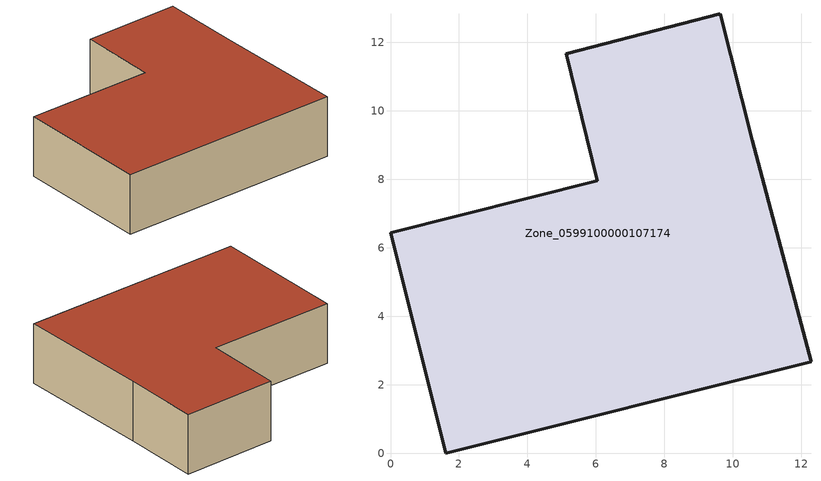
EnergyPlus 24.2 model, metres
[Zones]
Zone_0599100000107174
 floor ground (C_G): 12.28,2.68 1.61,0 0,6.45 6.04,7.96 5.13,11.67 9.63,12.84 10.56,9.15 z0
 wall outside (C_F): 10.56,9.15 9.63,12.84 5.13,11.67 6.04,7.96 0,6.45 1.61,0 12.28,2.68 10.56,9.15 z0:2.95
 roof outside (C_R): 1.61,0 12.28,2.68 10.56,9.15 9.63,12.84 5.13,11.67 6.04,7.96 0,6.45 z2.95
[BUILDING]
Pand.0599100000107174: North Axis=0; Terrain=City; Loads Convergence Tolerance Value=0.04; Temperature Convergence Tolerance Value=0.4; Solar Distribution=FullExterior; Maximum Number of Warmup Days=25; Minimum Number of Warmup Days=1
[Site:Location]
Rotterdam.The.Hague.AP_ZH_NLD Design_Conditions: Latitude=51.96; Longitude=4.45; Time Zone=1; Elevation=-4.5
[SITE:GROUNDTEMPERATURE:BUILDINGSURFACE]
18, 18, 18, 18, 18, 18, 18, 18, 18, 18, 18, 18
[MATERIAL] Thermal Absorptance=0.9; Solar Absorptance=0.7; Visible Absorptance=0.7
Name | Roughness | Thickness | Conductivity | Density | Specific Heat
G.TC.1975-1991 | MediumSmooth | 0.15 | 0.288461 | 540 | 1210
F.TC.1975-1991 | Rough | 0.3 | 0.230769 | 1920 | 840
R.TC.1975-1991 | MediumRough | 0.2 | 0.153846 | 1500 | 1000
[CONSTRUCTION]
C_G: G.TC.1975-1991
C_F: F.TC.1975-1991
C_R: R.TC.1975-1991
[ZONE]
Zone_0599100000107174: Type=1; Multiplier=1; Ceiling Height=Autocalculate; Volume=Autocalculate; Floor Area=autocalculate; Part of Total Floor Area=Yes
[ZONEINFILTRATION:DESIGNFLOWRATE]
Infil_Zone_0599100000107174: Zone or ZoneList or Space or SpaceList=Zone_0599100000107174; Schedule=AlwaysOn; Design Flow Rate Calculation Method=Flow/Area; Flow Rate per Floor Area=0.003; Constant Term Coefficient=1; Temperature Term Coefficient=0; Velocity Term Coefficient=0; Velocity Squared Term Coefficient=0
[HVACTEMPLATE:ZONE:IDEALLOADSAIRSYSTEM]
Zone_0599100000107174: Maximum Heating Supply Air Temperature=50; Minimum Cooling Supply Air Temperature=13; Maximum Heating Supply Air Humidity Ratio=0.0156; Minimum Cooling Supply Air Humidity Ratio=0.0077; Heating Limit=NoLimit; Cooling Limit=NoLimit; Dehumidification Control Type=ConstantSensibleHeatRatio; Cooling Sensible Heat Ratio=0.7; Dehumidification Setpoint=60; Humidification Control Type=None; Humidification Setpoint=30; Outdoor Air Method=None; Outdoor Air Flow Rate per Person=0.00944; Outdoor Air Flow Rate per Zone Floor Area=0; Outdoor Air Flow Rate per Zone=0; Demand Controlled Ventilation Type=None; Outdoor Air Economizer Type=NoEconomizer; Heat Recovery Type=None; Sensible Heat Recovery Effectiveness=0.7; Latent Heat Recovery Effectiveness=0.65
[ZONECONTROL:THERMOSTAT]
ThermostatControl_Zone_0599100000107174: Zone or ZoneList=Zone_0599100000107174; Control Type Schedule=DualSetpointControlType; Control 1=Thermostat_Zone_0599100000107174; Temperature Difference Between Cutout And Setpoint=0
[THERMOSTATSETPOINT:DUALSETPOINT]
Thermostat_Zone_0599100000107174: Heating Setpoint Temperature Schedule=HeatingSetpoint_Zone_0599100000107174; Cooling Setpoint Temperature Schedule=CoolingSetpoint_Zone_0599100000107174
[SCHEDULE:COMPACT]
HeatingSetpoint_Zone_0599100000107174: Through: 12/31, For: AllDays, Until: 24:00, 21
CoolingSetpoint_Zone_0599100000107174: Through: 12/31, For: AllDays, Until: 24:00, 24
DualSetpointControlType: Through: 12/31, For: AllDays, Until: 24:00, 4
AlwaysOn: Through: 12/31, For: AllDays, Until: 24:00, 1
